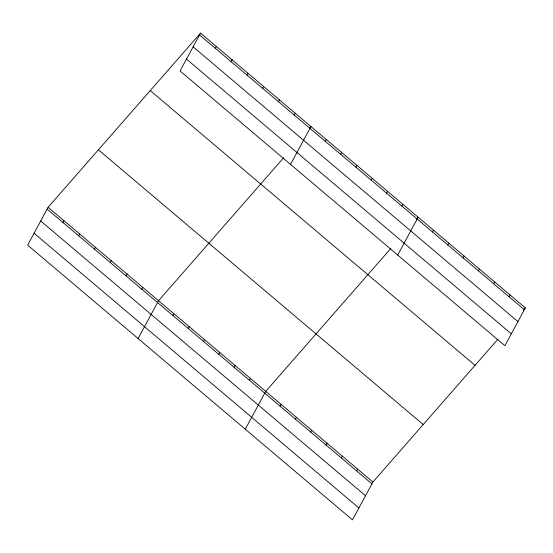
<?xml version="1.0" encoding="UTF-8"?>
<svg xmlns="http://www.w3.org/2000/svg" width="553" height="553" viewBox="0 0 553 553"><rect width="100%" height="100%" fill="white"/><g stroke="black" fill="none" stroke-linecap="round" stroke-linejoin="round"><path stroke-width="0.83" d="M200.532 33.132L180.071 70.964L504.896 345.708L525.35 307.876L200.532 33.132L48.104 207.292L27.65 245.124L352.468 519.868L372.929 482.036L498.011 339.107M62.897 222.458L63.885 220.633M78.671 235.806L79.66 233.981M94.452 249.147L95.441 247.322M215.317 48.298L216.306 46.473M110.227 262.495L111.215 260.67M231.099 61.646L232.087 59.821M126.008 275.836L126.99 274.012M246.873 74.987L247.862 73.162M141.782 289.184L142.771 287.36M262.654 88.335L263.636 86.51M138.091 338.54L158.545 300.701L283.634 157.778M278.429 101.683L279.417 99.858M172.875 315.48L173.856 313.655M294.203 115.024L295.191 113.199M188.186 328.434L189.174 326.609M290.512 164.379L310.966 126.547L309.327 128.42M203.497 341.388L204.486 339.563M325.295 141.319L326.284 139.494M218.808 354.335L219.797 352.51M340.607 154.273L341.595 152.448M234.126 367.289L235.108 365.464M355.918 167.227L356.906 165.402M249.438 380.243L250.426 378.418M371.236 180.181L372.217 178.356M245.276 429.204L265.737 391.365L390.826 248.442M386.547 193.128L387.535 191.303M280.06 406.144L281.048 404.319M401.858 206.082L402.847 204.257M295.378 419.098L296.36 417.273M397.704 255.044L418.158 217.211L416.52 219.085M310.689 432.052L311.678 430.227M432.487 231.984L433.469 230.159M326 444.999L326.989 443.174M447.799 244.938L448.787 243.113M341.312 457.953L342.3 456.128M463.11 257.892L464.098 256.067M356.63 470.907L357.611 469.082M478.421 270.846L479.41 269.021M493.739 283.793L494.721 281.968M509.05 296.747L510.039 294.922M523.166 310.371L525.35 307.876M199.543 34.957L524.362 309.701M193.115 46.839L517.94 321.583M186.499 59.081L511.318 333.825M150.229 90.602L475.048 365.346M98.406 149.815L423.225 424.559M48.104 207.292L372.929 482.036M47.123 209.117L371.941 483.861M40.694 221L365.512 495.744M34.079 233.242L358.897 507.986"/></g></svg>
